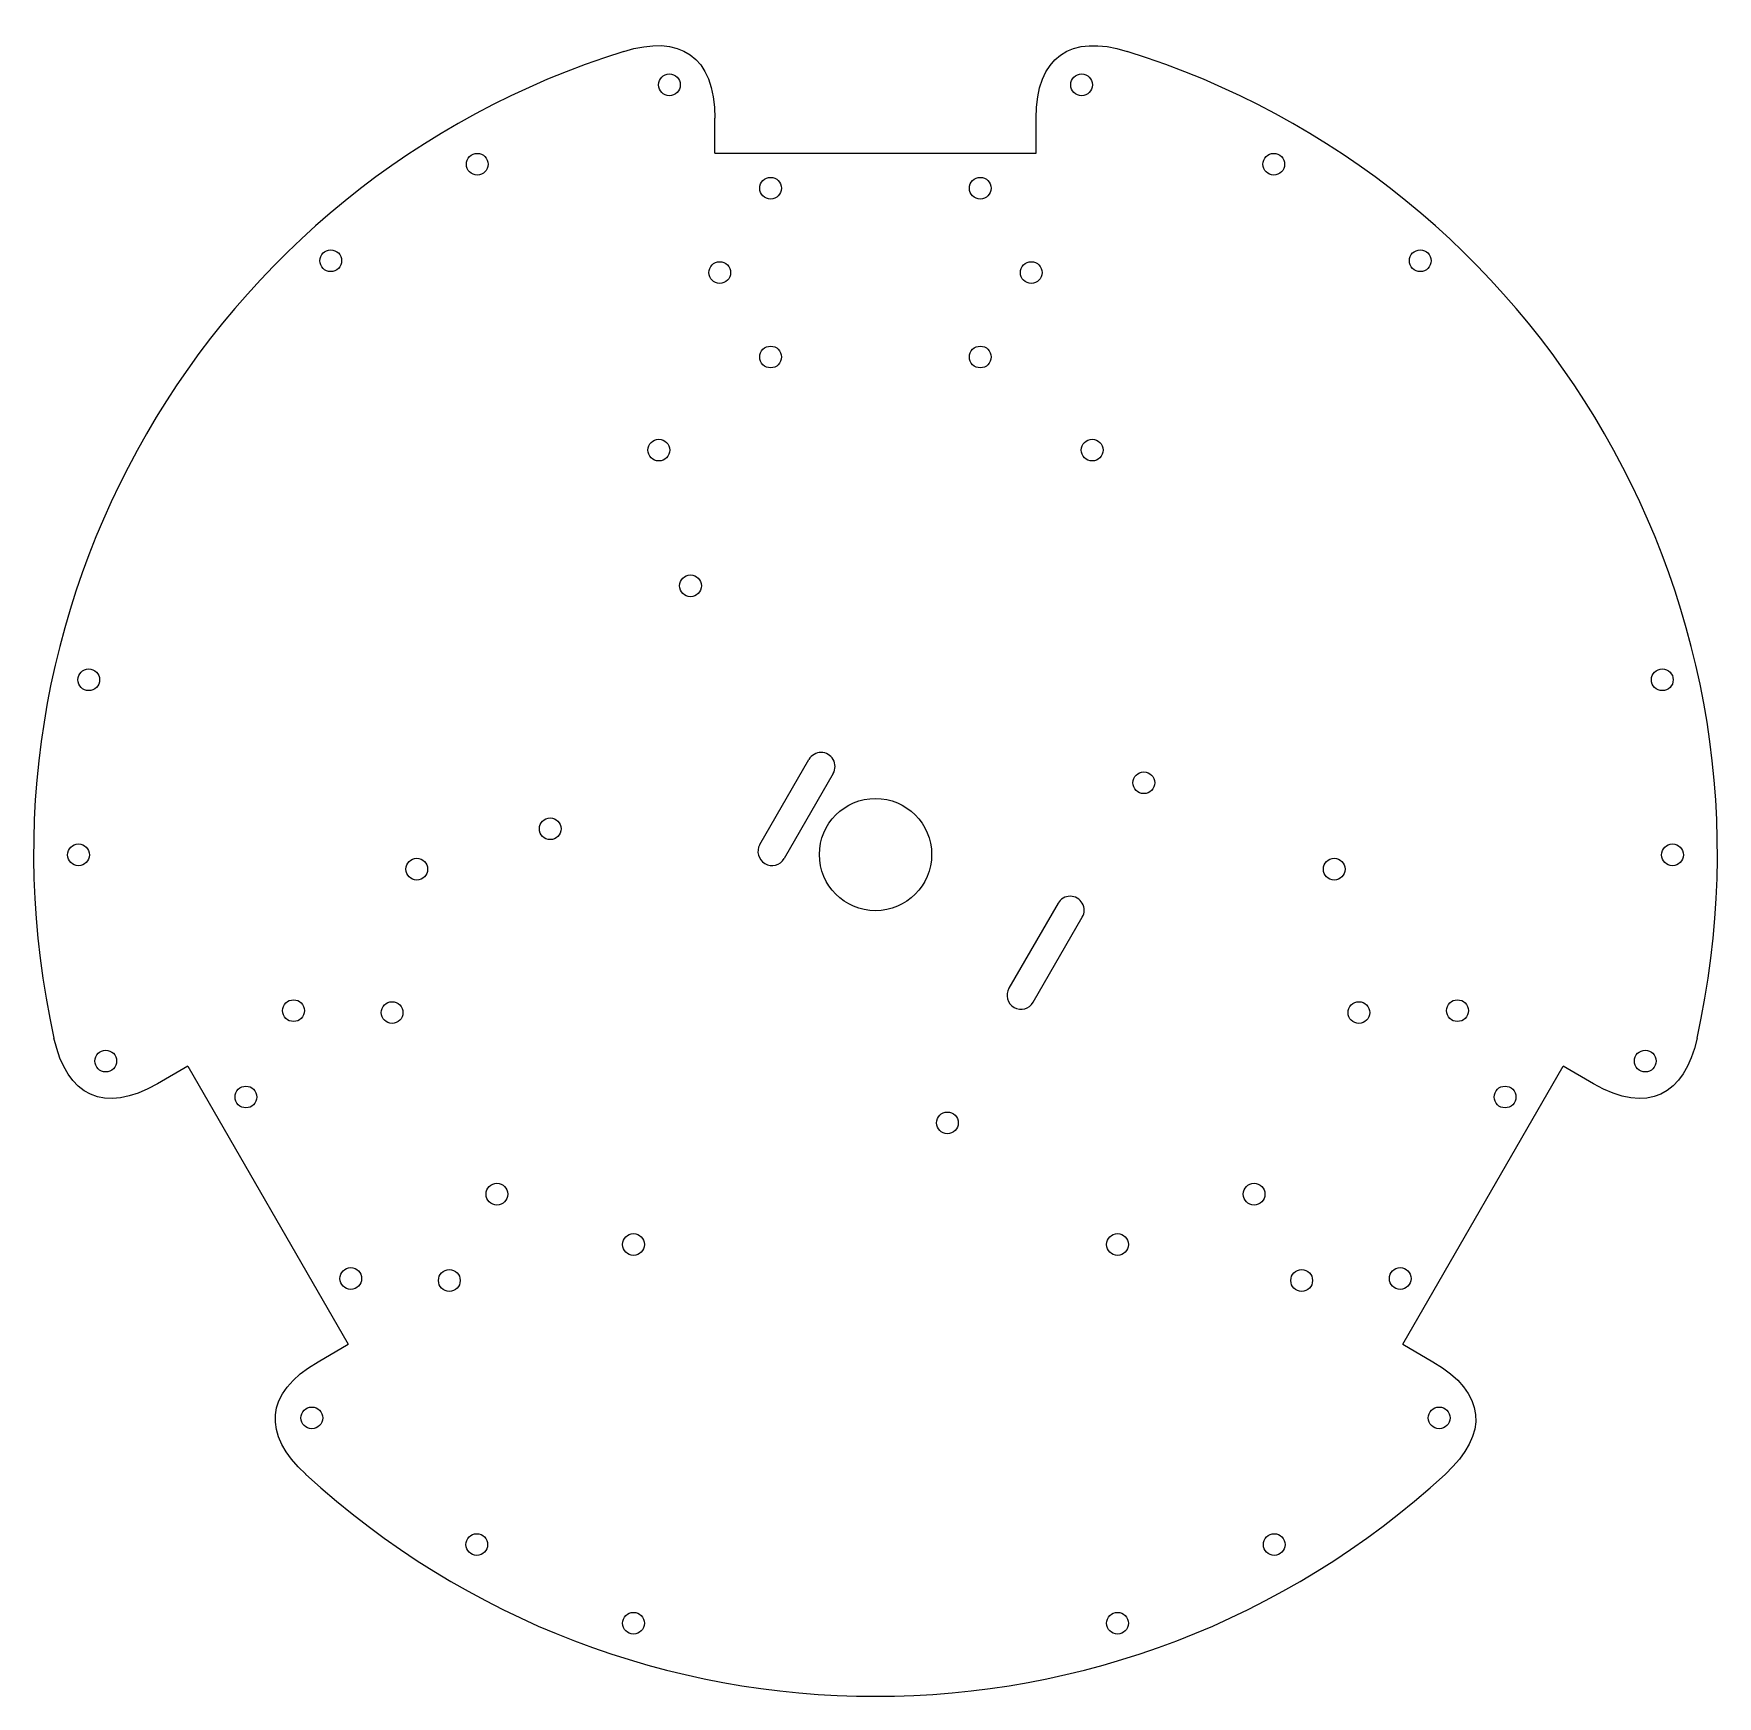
# Model space of a CAD drawing. Header units: millimetres. Extents: x -142 to 98, y -117 to 120.
import ezdxf

# ---------------------------------------------------------------- set-up
doc = ezdxf.new("R2010")
doc.units = ezdxf.units.MM

msp = doc.modelspace()

# ---------------------------------------------------------------- linework, layer by layer
at = {"color": 7, "linetype": 'Continuous', "lineweight": 25}
for p, q in [((-45.25, 103.33), (-45.25, 108.3)), ((0.53, 103.33), (0.53, 108.3)), ((-45.25, 103.33), (0.53, 103.33)), ((-38.85, 4.77), (-31.85, 16.89)), ((-28.39, 14.89), (-35.39, 2.77)), ((3.66, -3.61), (-3.34, -15.73)), ((0.12, -17.73), (7.12, -5.61)), ((-120.41, -26.85), (-124.71, -29.34)), ((-120.41, -26.85), (-97.52, -66.49)), ((52.8, -66.49), (75.69, -26.85)), ((79.99, -29.34), (75.69, -26.85)), ((-101.83, -68.98), (-97.52, -66.49)), ((52.8, -66.49), (57.1, -68.98))]:
    msp.add_line(p, q, dxfattribs=at)
for centre, radius in [((-51.74, 113.07), 1.55), ((7.02, 113.07), 1.55), ((-79.13, 101.74), 1.55), ((34.41, 101.74), 1.55), ((-37.31, 98.33), 1.55), ((-7.42, 98.33), 1.55), ((-100.02, 88), 1.55), ((55.3, 88), 1.55), ((-44.57, 86.3), 1.55), ((-0.15, 86.3), 1.55), ((-37.31, 74.27), 1.55), ((-7.42, 74.27), 1.55), ((-53.25, 61), 1.55), ((8.53, 61), 1.55), ((-48.73, 41.65), 1.55), ((-134.52, 28.25), 1.55), ((89.8, 28.25), 1.55), ((15.89, 13.58), 1.55), ((-22.36, 3.33), 8), ((-68.73, 7.01), 1.55), ((-135.97, 3.29), 1.55), ((91.25, 3.29), 1.55), ((-87.75, 1.25), 1.55), ((43.03, 1.25), 1.55), ((-105.32, -18.92), 1.55), ((-91.27, -19.2), 1.55), ((46.55, -19.2), 1.55), ((60.6, -18.92), 1.55), ((-132.09, -26.1), 1.55), ((87.37, -26.1), 1.55), ((-112.11, -31.23), 1.55), ((67.38, -31.23), 1.55), ((-12.11, -34.92), 1.55), ((-76.32, -45.08), 1.55), ((31.6, -45.08), 1.55), ((-56.86, -52.26), 1.55), ((12.14, -52.26), 1.55), ((-97.16, -57.11), 1.55), ((-83.11, -57.39), 1.55), ((38.39, -57.39), 1.55), ((52.44, -57.11), 1.55), ((-102.71, -76.99), 1.55), ((57.99, -76.99), 1.55), ((-79.2, -95.04), 1.55), ((34.48, -95.04), 1.55), ((-56.86, -106.26), 1.55), ((12.14, -106.26), 1.55)]:
    msp.add_circle(centre, radius, dxfattribs=at)
for centre, radius, start, end in [((-22.36, 3.33), 120, 107.3953, 192.6047), ((-22.36, 3.33), 120, 347.3953, 72.6047), ((-30.12, 15.89), 2, 330, 150), ((-37.12, 3.77), 2, 150, 330), ((5.39, -4.61), 2, 330, 150), ((-1.61, -16.73), 2, 150, 330), ((-22.36, 3.33), 120, 227.3953, 312.6047)]:
    msp.add_arc(centre, radius, start, end, dxfattribs=at)
for points in [[(-58.24, 117.84), (-50.31, 120.33), (-45.25, 117.23), (-45.25, 108.3)], [(0.53, 108.3), (0.53, 117.1), (5.47, 120.36), (13.52, 117.84)], [(-124.71, -29.34), (-132.33, -33.74), (-137.63, -31.09), (-139.47, -22.86)], [(94.75, -22.86), (92.94, -30.96), (87.73, -33.8), (79.99, -29.34)], [(-103.59, -85), (-109.71, -79.38), (-109.56, -73.44), (-101.83, -68.98)], [(57.1, -68.98), (64.73, -73.38), (65.08, -79.29), (58.87, -85)]]:
    msp.add_open_spline(points, degree=3, dxfattribs=at)

doc.saveas('drawing.dxf')
